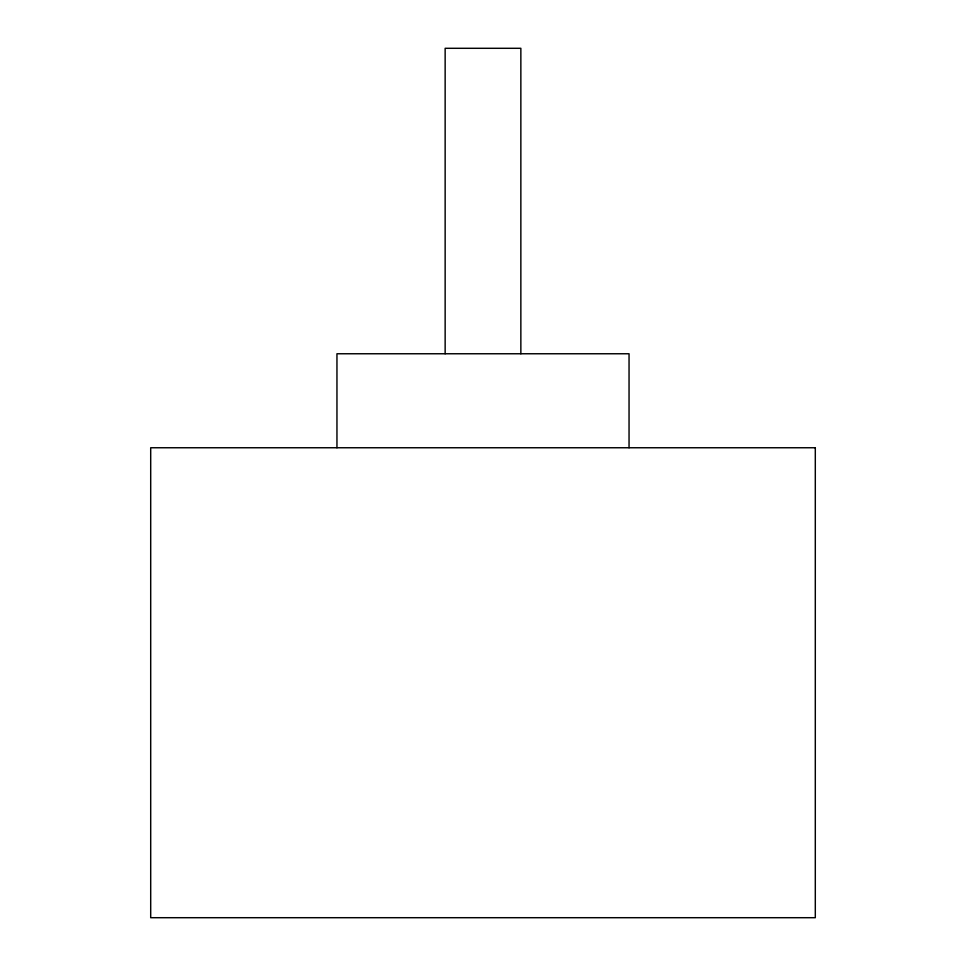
<?xml version="1.0" encoding="UTF-8"?>
<svg xmlns="http://www.w3.org/2000/svg" width="966" height="966" viewBox="0 0 966 966"><rect width="100%" height="100%" fill="white"/><g stroke="black" fill="none" stroke-linecap="round" stroke-linejoin="round"><path stroke-width="1.45" d="M629.047 447.753L629.047 353.761L336.953 353.761L336.953 447.753M520.855 353.761L520.855 48.3L445.145 48.3L445.145 353.761M815.304 447.753L150.696 447.753L150.696 917.7L815.304 917.7L815.304 447.753"/></g></svg>
